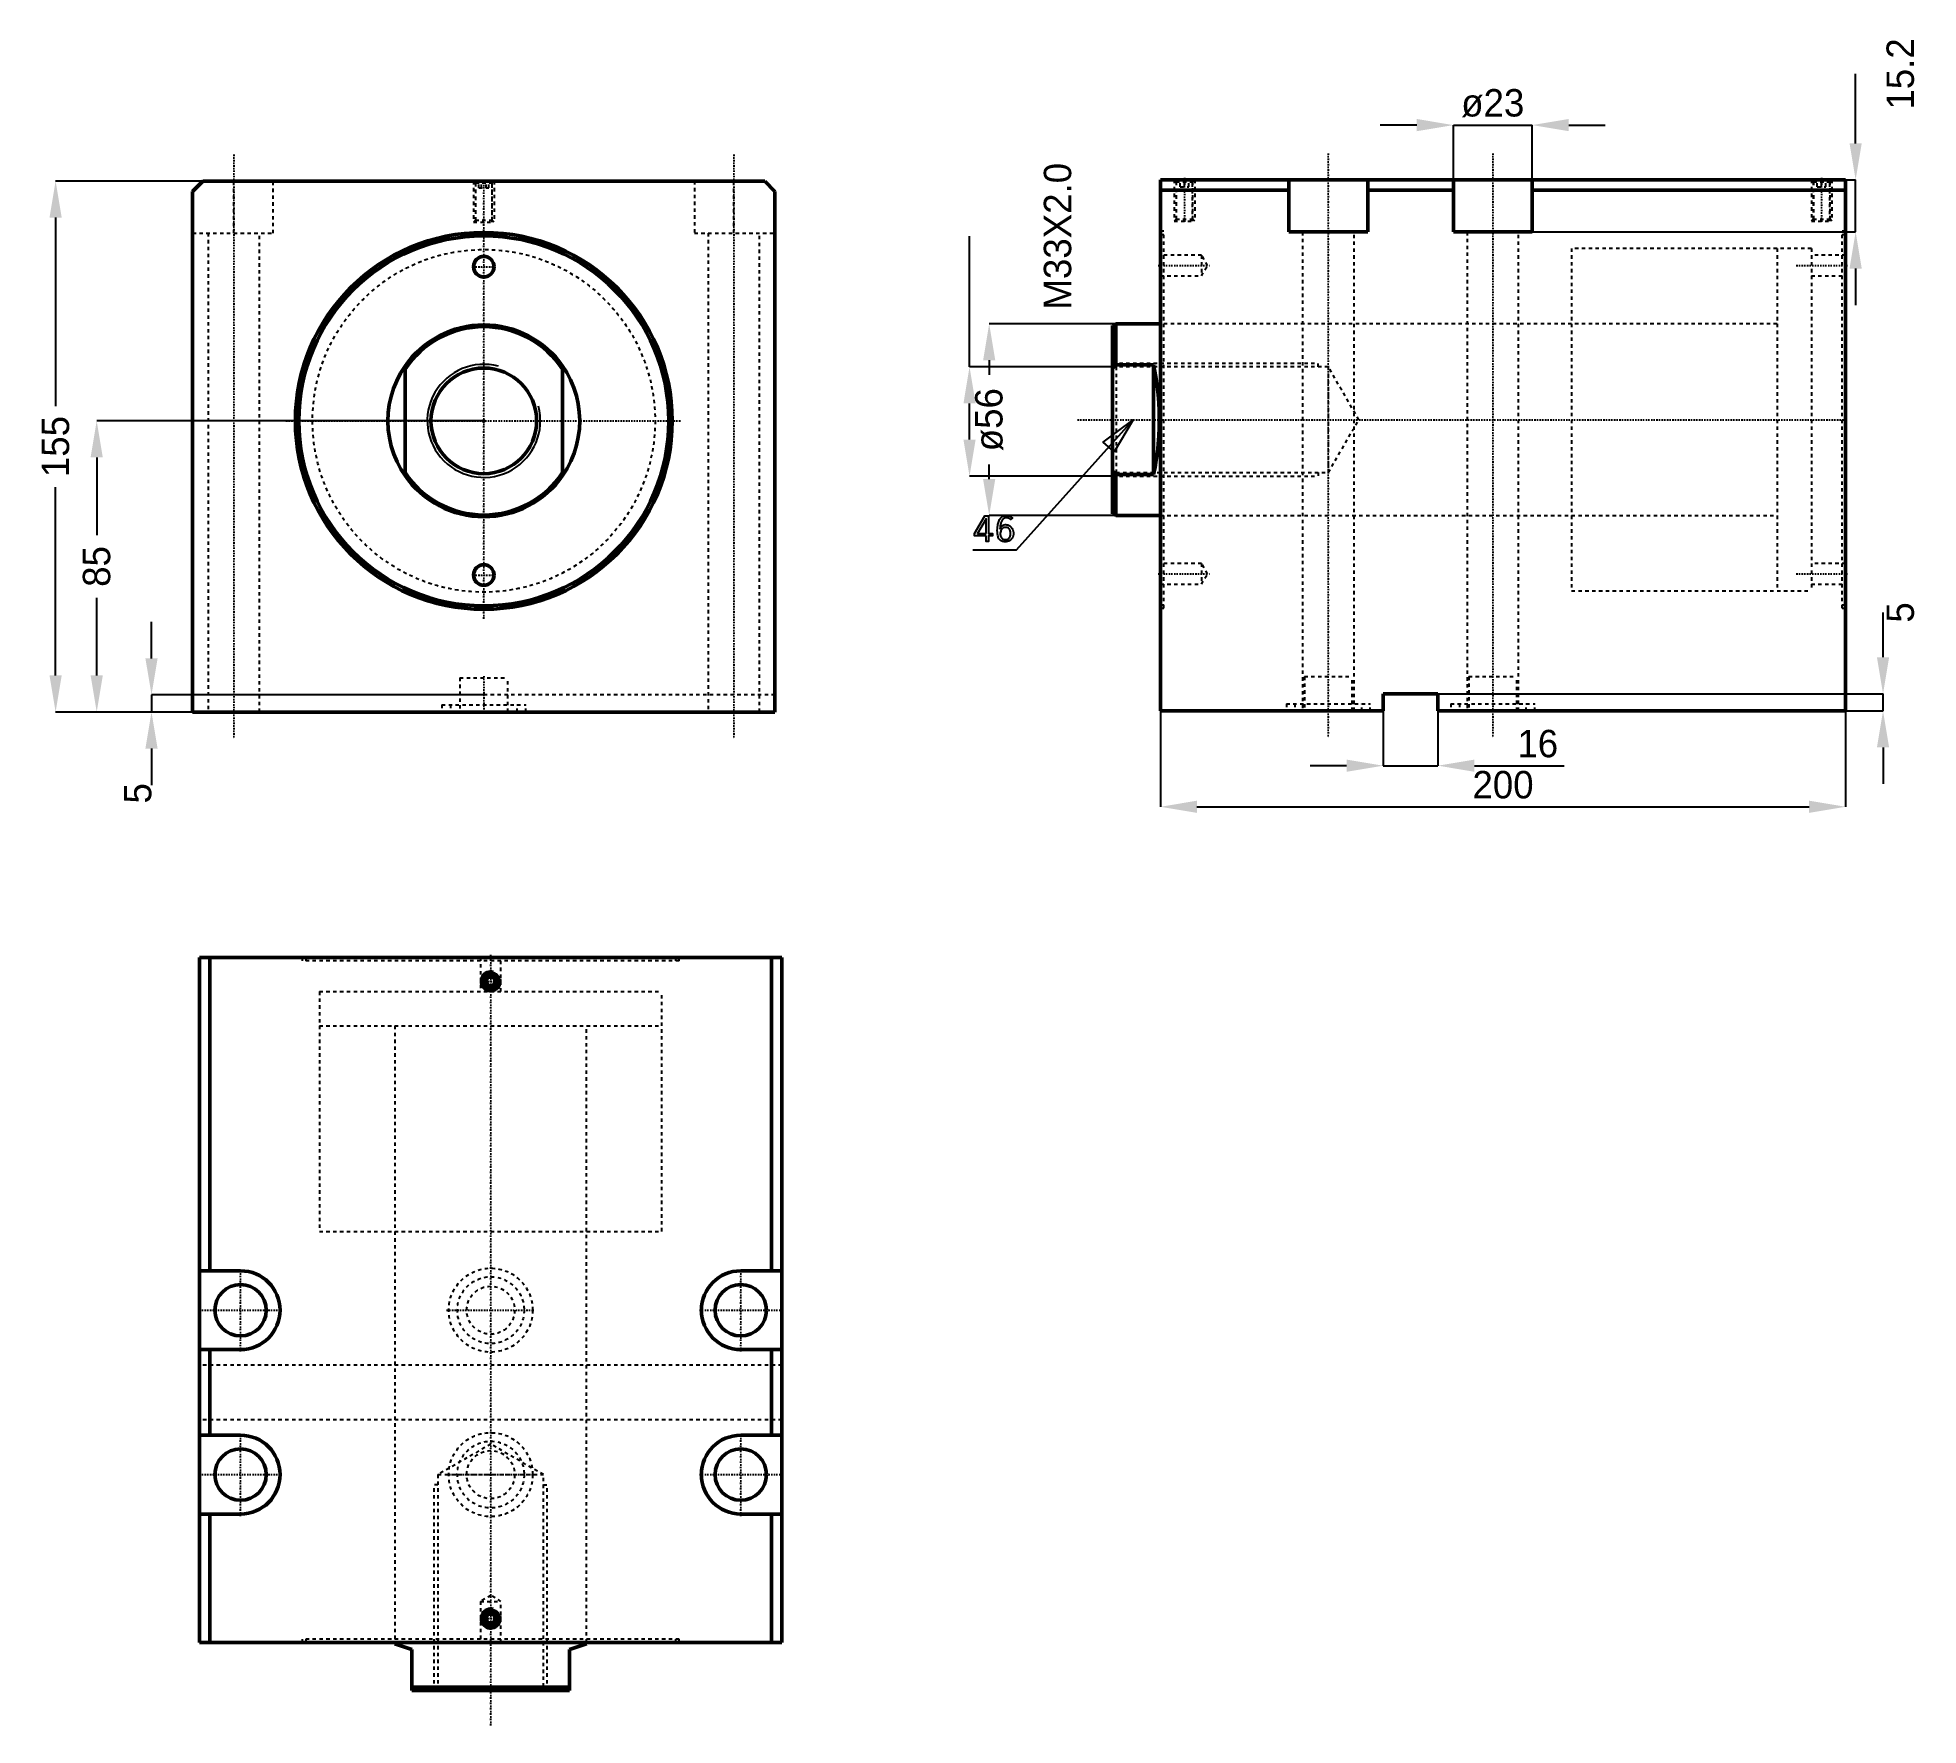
# Model space of a CAD drawing. Header units: millimetres. Extents: x -130 to 419, y -381 to 112.
import ezdxf

# ---------------------------------------------------------------- set-up
doc = ezdxf.new("R2010")
doc.units = ezdxf.units.MM
doc.linetypes.add('Center', pattern=[1.5, 0.45, -0.5, 0.05, -0.5])
doc.linetypes.add('Dashed', pattern=[2, 1, -1])
for name, color, linetype, lineweight in [('2d ConnectionPoints', 7, 'Continuous', 50), ('AM_0', 7, 'Continuous', 50), ('AM_5', 3, 'Continuous', 25), ('AM_7', 7, 'Center', 25), ('AM_9', 6, 'Dashed', 25)]:
    doc.layers.add(name, color=color, linetype=linetype, lineweight=lineweight)
doc.dimstyles.new('ISO-25', dxfattribs={"dimtxt": 2.5, "dimasz": 2.5, "dimexe": 1.25, "dimexo": 0.625, "dimtad": 1, "dimtxsty": 'Standard', "dimcen": 2.5, "dimadec": 0, "dimazin": 0, "dimtfac": 1, "dimtmove": 0, "dimatfit": 3, "dimfxl": 0, "dimarcsym": 0})

# ---------------------------------------------------------------- blocks, each defined once
blk = doc.blocks.new('1_JECX_MF_INLA_100_60_0_rod__0_in_JECX_MF_160_INLA_100_60_0__0')
at = {"layer": 'AM_0'}
for p, q in [((-23, -15.97), (-23, 15.97)), ((23, 15.97), (23, -15.97))]:
    blk.add_line(p, q, dxfattribs=at)
for points in [[(-23, 15.97), (-24.3, 13.9), (-25.42, 11.73), (-26.35, 9.47), (-27.07, 7.14), (-27.59, 4.75), (-27.9, 2.33), (-28, -0.11), (-27.88, -2.55), (-27.56, -4.97), (-27.02, -7.35), (-26.27, -9.68), (-25.33, -11.93), (-24.19, -14.1), (-23, -15.97)], [(23, -15.97), (24.3, -13.9), (25.42, -11.73), (26.35, -9.47), (27.07, -7.14), (27.59, -4.75), (27.9, -2.33), (28, 0.11), (27.88, 2.55), (27.56, 4.97), (27.02, 7.35), (26.27, 9.68), (25.33, 11.93), (24.19, 14.1), (23, 15.97)]]:
    blk.add_lwpolyline(points, dxfattribs=at)
blk.add_circle((0, 0), 15.42, dxfattribs=at)
for radius, start, end in [(28, 34.7719, 145.2281), (27.5, 33.2419, 146.7581), (27.5, 213.2419, 326.7581), (28, 214.7719, 325.2281)]:
    blk.add_arc((0, 0), radius, start, end, dxfattribs=at)
at = {"layer": 'AM_5'}
blk.add_arc((0, 0), 16.5, 75, 15, dxfattribs=at)
blk = doc.blocks.new('2_JECX_MF_EXLA_100_60_0_body__0_in_JECX_MF_160_INLA_100_60_0__0')
at = {"layer": 'AM_0'}
for p, q in [((-82, 70), (-85, 67)), ((-85, 67), (-85, -85)), ((82, 70), (-82, 70)), ((85, 67), (82, 70)), ((85, -85), (85, 67)), ((-85, -85), (85, -85))]:
    blk.add_line(p, q, dxfattribs=at)
for centre, radius in [((0, 0), 55), ((0, 0), 54), ((0, 45), 3), ((0, -45), 3)]:
    blk.add_circle(centre, radius, dxfattribs=at)
at = {"layer": 'AM_5', "linetype": 'Dashed'}
for p, q in [((-3, 70), (-3, 58)), ((3, 70), (3, 58))]:
    blk.add_line(p, q, dxfattribs=at)
at = {"layer": 'AM_7'}
for p, q in [((-73, 77.75), (-73, -92.75)), ((73, 77.75), (73, -92.75)), ((0, -57.75), (0, 70.6)), ((-3.15, 45), (3.15, 45)), ((-57.75, 0), (57.75, 0)), ((-3.15, -45), (3.15, -45)), ((0, -74.5), (0, -85.5))]:
    blk.add_line(p, q, dxfattribs=at)
at = {"layer": 'AM_9'}
for p, q in [((-73, 54.8), (-73, 70)), ((-61.5, 54.8), (-61.5, 70)), ((-3, 70), (-2.46, 69.46)), ((-2.46, 69.46), (-2.46, 58.54)), ((-2.46, 69.46), (2.46, 69.46)), ((-1.9, 70), (-2.4, 69.5)), ((-2.4, 69.5), (-2.4, 58)), ((-2.4, 69.5), (2.4, 69.5)), ((-1.44, 68), (-1.44, 70)), ((-1.44, 68), (1.44, 68)), ((-0.72, 68), (-0.72, 70)), ((0.72, 68), (0.72, 70)), ((1.44, 68), (1.44, 70)), ((2.4, 69.5), (1.9, 70)), ((2.4, 58), (2.4, 69.5)), ((2.46, 69.46), (3, 70)), ((2.46, 58.54), (2.46, 69.46)), ((61.5, 70), (61.5, 54.8)), ((73, 54.8), (73, 70)), ((-2.46, 58.54), (-3, 58)), ((-3, 58), (3, 58)), ((-2.46, 58.54), (2.46, 58.54)), ((3, 58), (2.46, 58.54)), ((-85, 54.8), (-61.5, 54.8)), ((-80.5, 54.8), (-80.5, -85)), ((-65.5, -85), (-65.5, 54.8)), ((61.5, 54.8), (85, 54.8)), ((65.5, 54.8), (65.5, -85)), ((80.5, -85), (80.5, 54.8)), ((-7, -75), (7, -75)), ((-7, -75), (-7, -85)), ((7, -85), (7, -75)), ((85, -80), (-85, -80)), ((-12.25, -82.9), (12.25, -82.9)), ((-12.25, -82.9), (-12.25, -85)), ((-9.75, -82.9), (-9.75, -85)), ((9.75, -85), (9.75, -82.9)), ((12.25, -85), (12.25, -82.9))]:
    blk.add_line(p, q, dxfattribs=at)
blk.add_circle((0, 0), 50, dxfattribs=at)
blk = doc.blocks.new('*D3')
at = {"layer": 'AM_5', "color": 0, "lineweight": -2}
for p, q in [((-82, 70), (-125, 70)), ((-125, 59.33), (-125, 4.31)), ((-125, -74.33), (-125, -19.31)), ((-85, -85), (-125, -85))]:
    blk.add_line(p, q, dxfattribs=at)
at = {"layer": 'AM_5', "color": 0}
for points in [[(-123.22, 59.33), (-126.78, 59.33), (-125, 70)], [(-126.78, -74.33), (-123.22, -74.33), (-125, -85)]]:
    blk.add_solid(points, dxfattribs=at)
at = {"layer": 'Defpoints', "color": 0}
for p in [(-82, 70), (-125, -85), (-85, -85)]:
    blk.add_point(p, dxfattribs=at)
at = {"layer": 'AM_5', "color": 0, "insert": (-125, -7.5), "char_height": 8, "attachment_point": 5, "rotation": 90}
blk.add_mtext('155', dxfattribs=at)
blk = doc.blocks.new('*D4')
at = {"layer": 'AM_5', "color": 0, "lineweight": -2}
for p, q in [((0, 0), (-113, 0)), ((-113, -10.67), (-113, -33.34)), ((-113, -74.33), (-113, -51.66)), ((-85, -85), (-113, -85))]:
    blk.add_line(p, q, dxfattribs=at)
at = {"layer": 'AM_5', "color": 0}
for points in [[(-111.22, -10.67), (-114.78, -10.67), (-113, 0)], [(-114.78, -74.33), (-111.22, -74.33), (-113, -85)]]:
    blk.add_solid(points, dxfattribs=at)
at = {"layer": 'Defpoints', "color": 0}
for p in [(0, 0), (-113, -85), (-85, -85)]:
    blk.add_point(p, dxfattribs=at)
at = {"layer": 'AM_5', "color": 0, "insert": (-113, -42.5), "char_height": 8, "attachment_point": 5, "rotation": 90}
blk.add_mtext('85', dxfattribs=at)
blk = doc.blocks.new('*D5')
at = {"layer": 'AM_5', "color": 0, "lineweight": -2}
for p, q in [((-97, -69.33), (-97, -58.67)), ((0, -80), (-97, -80)), ((-97, -80), (-97, -85)), ((-85, -85), (-97, -85)), ((-97, -95.67), (-97, -106.33))]:
    blk.add_line(p, q, dxfattribs=at)
at = {"layer": 'AM_5', "color": 0}
for points in [[(-98.78, -69.33), (-95.22, -69.33), (-97, -80)], [(-95.22, -95.67), (-98.78, -95.67), (-97, -85)]]:
    blk.add_solid(points, dxfattribs=at)
at = {"layer": 'Defpoints', "color": 0}
for p in [(0, -80), (-97, -85), (-85, -85)]:
    blk.add_point(p, dxfattribs=at)
at = {"layer": 'AM_5', "color": 0, "insert": (-101, -108.73), "char_height": 8, "attachment_point": 5, "rotation": 90}
blk.add_mtext('5', dxfattribs=at)
blk = doc.blocks.new('1_JECX_MF_INLA_100_60_0_rod__0_in_JECX_MF_160_INLA_100_60_0__4')
at = {"layer": 'AM_0'}
for p, q in [((-28, 0), (-28, -0.38)), ((28, -0.38), (28, 0)), ((-23, -2), (-28, -0.38)), ((-23, -14), (-23, -2)), ((28, -0.38), (23, -2)), ((23, -2), (23, -14)), ((-23, -13), (23, -13)), ((-23, -14), (23, -14))]:
    blk.add_line(p, q, dxfattribs=at)
at = {"layer": 'AM_5', "linetype": 'Dashed'}
for p, q in [((-16.5, -14), (-16.5, 46)), ((-15.42, 46), (-16.5, 46)), ((15.42, 46), (16.5, 46)), ((16.5, -14), (16.5, 46))]:
    blk.add_line(p, q, dxfattribs=at)
at = {"layer": 'AM_9'}
for p, q in [((-50, 190), (50, 190)), ((-50, 190), (-50, 180)), ((50, 180), (50, 190)), ((-50, 180), (50, 180)), ((-28, 180), (-28, 0)), ((28, 0), (28, 180)), ((0, 57.9), (-15.42, 49)), ((15.42, 49), (0, 57.9)), ((-15.42, 49), (15.42, 49)), ((-15.42, 49), (-15.42, -12.92)), ((15.42, -12.92), (15.42, 49)), ((-15.42, -12.92), (-16.5, -14)), ((-15.42, -12.92), (15.42, -12.92)), ((16.5, -14), (15.42, -12.92))]:
    blk.add_line(p, q, dxfattribs=at)
blk = doc.blocks.new('2_JECX_MF_EXLA_100_60_0_body__0_in_JECX_MF_160_INLA_100_60_0__4')
at = {"layer": 'AM_0'}
for p, q in [((-85, 200), (-85, 0)), ((85, 200), (-85, 200)), ((-82, 200), (-82, 108.5)), ((82, 200), (82, 108.5)), ((85, 200), (85, 0)), ((-0.72, 194.25), (-1.44, 193)), ((-1.44, 193), (-0.72, 191.75)), ((0.72, 194.25), (-0.72, 194.25)), ((1.44, 193), (0.72, 194.25)), ((0.72, 191.75), (1.44, 193)), ((-0.72, 191.75), (0.72, 191.75)), ((-73, 108.5), (-85, 108.5)), ((85, 108.5), (73, 108.5)), ((-85, 85.5), (-73, 85.5)), ((-82, 85.5), (-82, 60.5)), ((73, 85.5), (85, 85.5)), ((82, 85.5), (82, 60.5)), ((-73, 60.5), (-85, 60.5)), ((85, 60.5), (73, 60.5)), ((-85, 37.5), (-73, 37.5)), ((-82, 37.5), (-82, 0)), ((73, 37.5), (85, 37.5)), ((82, 37.5), (82, 0)), ((-0.72, 8.25), (-1.44, 7)), ((-1.44, 7), (-0.72, 5.75)), ((0.72, 8.25), (-0.72, 8.25)), ((-0.72, 5.75), (0.72, 5.75)), ((1.44, 7), (0.72, 8.25)), ((0.72, 5.75), (1.44, 7)), ((85, 0), (-85, 0))]:
    blk.add_line(p, q, dxfattribs=at)
for centre, radius in [((0, 193), 2.46), ((0, 193), 2.4), ((0, 193), 1.9), ((-73, 97), 7.5), ((73, 97), 7.5), ((-73, 49), 7.5), ((73, 49), 7.5), ((0, 7), 2.46), ((0, 7), 2.4), ((0, 7), 1.9)]:
    blk.add_circle(centre, radius, dxfattribs=at)
for centre, start, end in [((-73, 97), 270, 90), ((73, 97), 90, 270), ((-73, 49), 270, 90), ((73, 49), 90, 270)]:
    blk.add_arc(centre, 11.5, start, end, dxfattribs=at)
at = {"layer": 'AM_5'}
for centre in [(0, 193), (0, 7)]:
    blk.add_arc(centre, 3, 75, 15, dxfattribs=at)
at = {"layer": 'AM_7'}
for p, q in [((0, -24.2), (0, 200.69)), ((-3.15, 193), (3.15, 193)), ((-73, 84.93), (-73, 109.08)), ((73, 84.93), (73, 109.08)), ((-85.08, 97), (-60.93, 97)), ((-12.86, 97), (12.86, 97)), ((60.92, 97), (85.07, 97)), ((-73, 36.92), (-73, 61.08)), ((73, 36.92), (73, 61.08)), ((-85.08, 49), (-60.93, 49)), ((-12.86, 49), (12.86, 49)), ((60.92, 49), (85.07, 49)), ((-3.15, 7), (3.15, 7))]:
    blk.add_line(p, q, dxfattribs=at)
at = {"layer": 'AM_9'}
for p, q in [((-55, 200), (-55, 199)), ((55, 199), (-55, 199)), ((-54, 200), (-54, 199)), ((-3, 200), (-3, 190)), ((3, 190), (3, 200)), ((54, 199), (54, 200)), ((55, 199), (55, 200)), ((-50, 190), (50, 190)), ((-50, 190), (-50, 120)), ((50, 120), (50, 190)), ((-50, 120), (50, 120)), ((-28, 120), (-28, 0)), ((28, 0), (28, 120)), ((85, 81), (-85, 81)), ((85, 65), (-85, 65)), ((0, 13.73), (-3, 12)), ((-3, 12), (-3, 0)), ((-3, 12), (3, 12)), ((3, 12), (0, 13.73)), ((3, 0), (3, 12)), ((55, 1), (-55, 1)), ((-55, 1), (-55, 0)), ((-54, 1), (-54, 0)), ((54, 0), (54, 1)), ((55, 0), (55, 1))]:
    blk.add_line(p, q, dxfattribs=at)
for centre, radius in [((0, 97), 12.25), ((0, 97), 9.75), ((0, 97), 7), ((0, 49), 12.25), ((0, 49), 9.75), ((0, 49), 7)]:
    blk.add_circle(centre, radius, dxfattribs=at)
blk = doc.blocks.new('1_JECX_MF_INLA_100_60_0_rod__0_in_JECX_MF_160_INLA_100_60_0__2')
at = {"layer": 'AM_0'}
for p, q in [((-13, 28), (-14, 27.5)), ((-14, 27.5), (-14, -27.5)), ((0, 28), (-13, 28)), ((-13, 28), (-13, 15.97)), ((-13, 15.97), (-14, 15.07)), ((-2, 15.97), (-13, 15.97)), ((-2, 15.97), (-2, -15.97)), ((-14, -15.07), (-13, -15.97)), ((-13, -15.97), (-2, -15.97)), ((-13, -15.97), (-13, -28)), ((-14, -27.5), (-13, -28)), ((-13, -28), (0, -28))]:
    blk.add_line(p, q, dxfattribs=at)
blk.add_lwpolyline([(-2, -15.97), (-1.58, -13.9), (-1.21, -11.73), (-0.91, -9.47), (-0.68, -7.14), (-0.51, -4.75), (-0.41, -2.33), (-0.38, 0.11), (-0.41, 2.55), (-0.52, 4.97), (-0.69, 7.35), (-0.94, 9.68), (-1.24, 11.93), (-1.61, 14.1), (-2, 15.97)], dxfattribs=at)
at = {"layer": 'AM_5', "linetype": 'Dashed'}
for p, q in [((-14, 16.5), (46, 16.5)), ((46, 15.42), (46, 16.5)), ((46, -15.42), (46, -16.5)), ((-14, -16.5), (46, -16.5))]:
    blk.add_line(p, q, dxfattribs=at)
at = {"layer": 'AM_7'}
blk.add_line((-24.2, 0), (200.2, 0), dxfattribs=at)
at = {"layer": 'AM_9'}
for p, q in [((180, 50), (180, -50)), ((190, 50), (180, 50)), ((190, 50), (190, -50)), ((180, 28), (0, 28)), ((-12.92, 15.42), (-14, 16.5)), ((49, 15.42), (-12.92, 15.42)), ((-12.92, 15.42), (-12.92, -15.42)), ((57.9, 0), (49, 15.42)), ((49, 15.42), (49, -15.42)), ((49, -15.42), (57.9, 0)), ((-14, -16.5), (-12.92, -15.42)), ((-12.92, -15.42), (49, -15.42)), ((0, -28), (180, -28)), ((180, -50), (190, -50))]:
    blk.add_line(p, q, dxfattribs=at)
blk = doc.blocks.new('2_JECX_MF_EXLA_100_60_0_body__0_in_JECX_MF_160_INLA_100_60_0__2')
at = {"layer": 'AM_0'}
for p, q in [((0, -85), (0, 70)), ((200, 70), (0, 70)), ((37.5, 67), (0, 67)), ((37.5, 54.8), (37.5, 70)), ((60.5, 54.8), (60.5, 70)), ((85.5, 67), (60.5, 67)), ((85.5, 54.8), (85.5, 70)), ((108.5, 54.8), (108.5, 70)), ((200, 67), (108.5, 67)), ((200, -85), (200, 70)), ((37.5, 54.8), (60.5, 54.8)), ((85.5, 54.8), (108.5, 54.8)), ((81, -80), (65, -80)), ((65, -80), (65, -85)), ((81, -85), (81, -80)), ((65, -85), (0, -85)), ((200, -85), (81, -85))]:
    blk.add_line(p, q, dxfattribs=at)
at = {"layer": 'AM_5', "linetype": 'Dashed'}
for p, q in [((4, 70), (4, 58)), ((10, 70), (10, 58)), ((190, 70), (190, 58)), ((196, 70), (196, 58))]:
    blk.add_line(p, q, dxfattribs=at)
at = {"layer": 'AM_7'}
for p, q in [((49, 77.75), (49, -92.75)), ((97, 77.75), (97, -92.75)), ((7, 70.6), (7, 57.4)), ((193, 70.6), (193, 57.4)), ((-0.69, 45), (14.42, 45)), ((185.58, 45), (200.69, 45)), ((-0.69, -45), (14.42, -45)), ((185.58, -45), (200.69, -45))]:
    blk.add_line(p, q, dxfattribs=at)
at = {"layer": 'AM_9'}
for p, q in [((4, 70), (4.54, 69.46)), ((4.54, 69.46), (4.54, 58.54)), ((4.54, 69.46), (9.46, 69.46)), ((5.1, 70), (4.6, 69.5)), ((4.6, 69.5), (4.6, 58)), ((4.6, 69.5), (9.4, 69.5)), ((5.75, 68), (5.75, 70)), ((5.75, 68), (8.25, 68)), ((7, 68), (7, 70)), ((8.25, 68), (8.25, 70)), ((9.4, 69.5), (8.9, 70)), ((9.4, 58), (9.4, 69.5)), ((9.46, 69.46), (10, 70)), ((9.46, 58.54), (9.46, 69.46)), ((190, 70), (190.54, 69.46)), ((190.54, 69.46), (190.54, 58.54)), ((190.54, 69.46), (195.46, 69.46)), ((191.1, 70), (190.6, 69.5)), ((190.6, 69.5), (195.4, 69.5)), ((190.6, 69.5), (190.6, 58)), ((191.75, 68), (191.75, 70)), ((191.75, 68), (194.25, 68)), ((193, 68), (193, 70)), ((194.25, 68), (194.25, 70)), ((195.4, 69.5), (194.9, 70)), ((195.4, 58), (195.4, 69.5)), ((195.46, 69.46), (196, 70)), ((195.46, 58.54), (195.46, 69.46)), ((1, 55), (0, 55)), ((1, -55), (1, 55)), ((4.54, 58.54), (4, 58)), ((4, 58), (10, 58)), ((4.54, 58.54), (9.46, 58.54)), ((10, 58), (9.46, 58.54)), ((190.54, 58.54), (190, 58)), ((190, 58), (196, 58)), ((190.54, 58.54), (195.46, 58.54)), ((196, 58), (195.46, 58.54)), ((199, -55), (199, 55)), ((200, 55), (199, 55)), ((1, 54), (0, 54)), ((41.5, 54.8), (41.5, -85)), ((56.5, -85), (56.5, 54.8)), ((89.5, 54.8), (89.5, -85)), ((104.5, -85), (104.5, 54.8)), ((190, 50), (120, 50)), ((120, 50), (120, -50)), ((190, 50), (190, -50)), ((200, 54), (199, 54)), ((12, 48), (0, 48)), ((13.73, 45), (12, 48)), ((12, 48), (12, 42)), ((12, 42), (13.73, 45)), ((200, 48), (190, 48)), ((0, 42), (12, 42)), ((190, 42), (200, 42)), ((120, 28), (0, 28)), ((0, -28), (120, -28)), ((12, -42), (0, -42)), ((13.73, -45), (12, -42)), ((12, -42), (12, -48)), ((200, -42), (190, -42)), ((0, -48), (12, -48)), ((12, -48), (13.73, -45)), ((190, -48), (200, -48)), ((0, -54), (1, -54)), ((120, -50), (190, -50)), ((199, -54), (200, -54)), ((0, -55), (1, -55)), ((199, -55), (200, -55)), ((42, -75), (56, -75)), ((42, -75), (42, -85)), ((56, -85), (56, -75)), ((90, -75), (104, -75)), ((90, -75), (90, -85)), ((104, -85), (104, -75)), ((36.75, -82.9), (61.25, -82.9)), ((36.75, -82.9), (36.75, -85)), ((39.25, -82.9), (39.25, -85)), ((58.75, -85), (58.75, -82.9)), ((61.25, -85), (61.25, -82.9)), ((84.75, -82.9), (109.25, -82.9)), ((84.75, -82.9), (84.75, -85)), ((87.25, -82.9), (87.25, -85)), ((106.75, -85), (106.75, -82.9)), ((109.25, -85), (109.25, -82.9))]:
    blk.add_line(p, q, dxfattribs=at)
blk = doc.blocks.new('*D19')
at = {"layer": 'AM_5', "color": 0, "lineweight": -2}
for p, q in [((272.36, 86.34), (261.69, 86.34)), ((283.03, 70.34), (283.03, 86.34)), ((283.03, 86.34), (306.03, 86.34)), ((306.03, 70.34), (306.03, 86.34)), ((316.69, 86.34), (327.36, 86.34))]:
    blk.add_line(p, q, dxfattribs=at)
at = {"layer": 'AM_5', "color": 0}
for points in [[(272.36, 88.12), (272.36, 84.56), (283.03, 86.34)], [(316.69, 88.12), (316.69, 84.56), (306.03, 86.34)]]:
    blk.add_solid(points, dxfattribs=at)
at = {"layer": 'Defpoints', "color": 0}
for p in [(306.03, 86.34), (283.03, 70.34), (306.03, 70.34)]:
    blk.add_point(p, dxfattribs=at)
at = {"layer": 'AM_5', "color": 0, "insert": (294.53, 92.74), "char_height": 8, "attachment_point": 5}
blk.add_mtext('ø23', dxfattribs=at)
blk = doc.blocks.new('*D20')
at = {"layer": 'AM_5', "color": 0, "lineweight": -2}
for p, q in [((400.46, 81.01), (400.46, 101.27)), ((306.03, 70.34), (400.46, 70.34)), ((400.46, 55.14), (400.46, 70.34)), ((306.03, 55.14), (400.46, 55.14)), ((400.46, 44.47), (400.46, 33.81))]:
    blk.add_line(p, q, dxfattribs=at)
at = {"layer": 'AM_5', "color": 0}
for points in [[(398.68, 81.01), (402.24, 81.01), (400.46, 70.34)], [(398.68, 44.47), (402.24, 44.47), (400.46, 55.14)]]:
    blk.add_solid(points, dxfattribs=at)
at = {"layer": 'Defpoints', "color": 0}
for p in [(306.03, 70.34), (400.46, 70.34), (306.03, 55.14)]:
    blk.add_point(p, dxfattribs=at)
at = {"layer": 'AM_5', "color": 0, "insert": (413.53, 101.27), "char_height": 8, "attachment_point": 5, "rotation": 90}
blk.add_mtext('15.2', dxfattribs=at)
blk = doc.blocks.new('*D21')
at = {"layer": 'AM_5', "color": 0, "lineweight": -2}
for p, q in [((197.53, -84.66), (197.53, -112.66)), ((397.53, -84.66), (397.53, -112.66)), ((208.19, -112.66), (386.86, -112.66))]:
    blk.add_line(p, q, dxfattribs=at)
at = {"layer": 'AM_5', "color": 0}
for points in [[(208.19, -110.88), (208.19, -114.44), (197.53, -112.66)], [(386.86, -110.88), (386.86, -114.44), (397.53, -112.66)]]:
    blk.add_solid(points, dxfattribs=at)
at = {"layer": 'Defpoints', "color": 0}
for p in [(197.53, -84.66), (397.53, -84.66), (397.53, -112.66)]:
    blk.add_point(p, dxfattribs=at)
at = {"layer": 'AM_5', "color": 0, "insert": (297.53, -106.26), "char_height": 8, "attachment_point": 5}
blk.add_mtext('200', dxfattribs=at)
blk = doc.blocks.new('*D22')
at = {"layer": 'AM_5', "color": 0, "lineweight": -2}
for p, q in [((184.53, 28.34), (147.53, 28.34)), ((147.53, 17.67), (147.53, 13.41)), ((147.53, -16.99), (147.53, -12.73)), ((184.53, -27.66), (147.53, -27.66))]:
    blk.add_line(p, q, dxfattribs=at)
at = {"layer": 'AM_5', "color": 0}
for points in [[(145.75, 17.67), (149.31, 17.67), (147.53, 28.34)], [(145.75, -16.99), (149.31, -16.99), (147.53, -27.66)]]:
    blk.add_solid(points, dxfattribs=at)
at = {"layer": 'Defpoints', "color": 0}
for p in [(147.53, 28.34), (184.53, 28.34), (184.53, -27.66)]:
    blk.add_point(p, dxfattribs=at)
at = {"layer": 'AM_5', "color": 0, "insert": (147.53, 0.34), "char_height": 8, "attachment_point": 5, "rotation": 90}
blk.add_mtext('ø56', dxfattribs=at)
blk = doc.blocks.new('*D23')
at = {"layer": 'AM_5', "color": 0, "lineweight": -2}
for p, q in [((262.53, -79.66), (262.53, -100.66)), ((278.53, -84.66), (278.53, -100.66)), ((251.86, -100.66), (241.19, -100.66)), ((262.53, -100.66), (278.53, -100.66)), ((289.19, -100.66), (315.41, -100.66))]:
    blk.add_line(p, q, dxfattribs=at)
at = {"layer": 'AM_5', "color": 0}
for points in [[(251.86, -98.88), (251.86, -102.44), (262.53, -100.66)], [(289.19, -98.88), (289.19, -102.44), (278.53, -100.66)]]:
    blk.add_solid(points, dxfattribs=at)
at = {"layer": 'Defpoints', "color": 0}
for p in [(262.53, -79.66), (278.53, -84.66), (278.53, -100.66)]:
    blk.add_point(p, dxfattribs=at)
at = {"layer": 'AM_5', "color": 0, "insert": (307.67, -94.26), "char_height": 8, "attachment_point": 5}
blk.add_mtext('16', dxfattribs=at)
blk = doc.blocks.new('*D24')
at = {"layer": 'AM_5', "color": 0, "lineweight": -2}
for p, q in [((408.46, -68.99), (408.46, -55.93)), ((262.53, -79.66), (408.46, -79.66)), ((408.46, -84.66), (408.46, -79.66)), ((278.53, -84.66), (408.46, -84.66)), ((408.46, -95.33), (408.46, -105.99))]:
    blk.add_line(p, q, dxfattribs=at)
at = {"layer": 'AM_5', "color": 0}
for points in [[(406.68, -68.99), (410.24, -68.99), (408.46, -79.66)], [(406.68, -95.33), (410.24, -95.33), (408.46, -84.66)]]:
    blk.add_solid(points, dxfattribs=at)
at = {"layer": 'Defpoints', "color": 0}
for p in [(262.53, -79.66), (278.53, -84.66), (408.46, -84.66)]:
    blk.add_point(p, dxfattribs=at)
at = {"layer": 'AM_5', "color": 0, "insert": (413.53, -55.93), "char_height": 8, "attachment_point": 5, "rotation": 90}
blk.add_mtext('5', dxfattribs=at)
blk = doc.blocks.new('*D25')
at = {"layer": 'AM_5', "color": 0, "lineweight": -2}
for p, q in [((141.79, 15.76), (141.79, 53.89)), ((184.61, 15.76), (141.79, 15.76)), ((141.79, -5.49), (141.79, 5.09)), ((183.53, -16.16), (141.79, -16.16))]:
    blk.add_line(p, q, dxfattribs=at)
at = {"layer": 'AM_5', "color": 0}
for points in [[(140.02, 5.09), (143.57, 5.09), (141.79, 15.76)], [(140.02, -5.49), (143.57, -5.49), (141.79, -16.16)]]:
    blk.add_solid(points, dxfattribs=at)
at = {"layer": 'Defpoints', "color": 0}
for p in [(184.61, 15.76), (141.79, -16.16), (183.53, -16.16)]:
    blk.add_point(p, dxfattribs=at)
at = {"layer": 'AM_5', "color": 0, "insert": (167.53, 53.89), "char_height": 8, "attachment_point": 5, "rotation": 90}
blk.add_mtext('M33X2.0', dxfattribs=at)

msp = doc.modelspace()

# ---------------------------------------------------------------- linework, layer by layer
at = {"layer": '2d ConnectionPoints'}
for p in [(0, 0), (197.528, 0.34), (2.014, -356.615)]:
    msp.add_point(p, dxfattribs=at)
at = {"layer": 'AM_5'}
for p, q in [((155.528, -37.66), (189.528, 0.34)), ((142.728, -37.66), (155.528, -37.66))]:
    msp.add_line(p, q, dxfattribs=at)
for points in [[(189.528, 0.34), (184.005, -9.032), (180.826, -6.187), (189.528, 0.34)], [(146.607, -33.596), (143.237, -33.596), (143.237, -32.92), (146.305, -27.72), (147.335, -27.72), (147.335, -32.894), (148.458, -32.894), (148.458, -33.596), (147.335, -33.596), (147.335, -35.26), (146.607, -35.26), (146.607, -33.596)], [(146.617, -32.894), (146.617, -28.594), (144.132, -32.894), (146.617, -32.894)], [(152.274, -35.323), (152.274, -35.323), (151.922, -35.306), (151.453, -35.221), (151.453, -35.221), (151.056, -35.061), (150.831, -34.914), (150.831, -34.914), (150.635, -34.739), (150.388, -34.432), (150.388, -34.432), (150.199, -34.072), (150.105, -33.802), (150.105, -33.802), (150.032, -33.508), (149.953, -33.024), (149.953, -33.024), (149.911, -32.486), (149.903, -32.099), (149.903, -32.099), (149.928, -31.302), (150.059, -30.242), (150.059, -30.242), (150.304, -29.343), (150.529, -28.833), (150.529, -28.833), (150.809, -28.406), (151.336, -27.944), (151.336, -27.944), (151.993, -27.695), (152.503, -27.647), (152.503, -27.647), (152.748, -27.655), (153.084, -27.693), (153.084, -27.693), (153.381, -27.764), (153.558, -27.829), (153.558, -27.829), (153.722, -27.907), (153.952, -28.041), (153.952, -28.041), (154.162, -28.197), (154.291, -28.313), (153.719, -28.781), (153.719, -28.781), (153.645, -28.695), (153.513, -28.58), (153.513, -28.58), (153.357, -28.482), (153.238, -28.425), (153.238, -28.425), (153.11, -28.377), (152.9, -28.325), (152.9, -28.325), (152.669, -28.298), (152.503, -28.292), (152.503, -28.292), (152.24, -28.313), (151.891, -28.42), (151.891, -28.42), (151.596, -28.618), (151.429, -28.802), (151.429, -28.802), (151.284, -29.012), (151.102, -29.354), (151.102, -29.354), (150.964, -29.725), (150.896, -29.99), (150.896, -29.99), (150.841, -30.267), (150.772, -30.703), (150.772, -30.703), (150.719, -31.164), (150.693, -31.485), (150.693, -31.485), (150.809, -31.261), (151.006, -30.968), (151.006, -30.968), (151.229, -30.726), (151.392, -30.593), (151.392, -30.593), (151.567, -30.484), (151.851, -30.365), (151.851, -30.365), (152.159, -30.301), (152.378, -30.289), (152.378, -30.289), (152.636, -30.304), (152.999, -30.379), (152.999, -30.379), (153.335, -30.52), (153.543, -30.65), (153.543, -30.65), (153.735, -30.805), (153.989, -31.071), (153.989, -31.071), (154.202, -31.38), (154.32, -31.61), (154.32, -31.61), (154.418, -31.852), (154.525, -32.229), (154.525, -32.229), (154.582, -32.62), (154.593, -32.889), (154.593, -32.889), (154.581, -33.17), (154.518, -33.566), (154.518, -33.566), (154.402, -33.932), (154.294, -34.16), (154.294, -34.16), (154.165, -34.372), (153.937, -34.652), (153.937, -34.652), (153.668, -34.887), (153.465, -35.018), (153.465, -35.018), (153.247, -35.128), (152.902, -35.247), (152.902, -35.247), (152.533, -35.311), (152.274, -35.323)], [(152.284, -34.667), (152.284, -34.667), (152.472, -34.658), (152.731, -34.61), (152.731, -34.61), (152.963, -34.521), (153.103, -34.439), (153.103, -34.439), (153.231, -34.34), (153.398, -34.165), (153.398, -34.165), (153.535, -33.958), (153.61, -33.802), (153.61, -33.802), (153.672, -33.633), (153.739, -33.362), (153.739, -33.362), (153.775, -33.067), (153.782, -32.858), (153.782, -32.858), (153.775, -32.662), (153.742, -32.383), (153.742, -32.383), (153.679, -32.122), (153.621, -31.958), (153.621, -31.958), (153.55, -31.805), (153.419, -31.599), (153.419, -31.599), (153.26, -31.424), (153.137, -31.324), (153.137, -31.324), (153.002, -31.24), (152.778, -31.148), (152.778, -31.148), (152.528, -31.099), (152.347, -31.09), (152.347, -31.09), (152.158, -31.1), (151.895, -31.152), (151.895, -31.152), (151.654, -31.25), (151.507, -31.339), (151.507, -31.339), (151.371, -31.447), (151.192, -31.634), (151.192, -31.634), (151.042, -31.854), (150.958, -32.018), (150.958, -32.018), (150.889, -32.194), (150.814, -32.474), (150.814, -32.474), (150.774, -32.773), (150.766, -32.983), (150.766, -32.983), (150.773, -33.174), (150.81, -33.445), (150.81, -33.445), (150.879, -33.697), (150.943, -33.854), (150.943, -33.854), (151.02, -34), (151.16, -34.194), (151.16, -34.194), (151.33, -34.359), (151.46, -34.452), (151.46, -34.452), (151.602, -34.529), (151.836, -34.614), (151.836, -34.614), (152.097, -34.659), (152.284, -34.667)]]:
    msp.add_lwpolyline(points, dxfattribs=at)

# ---------------------------------------------------------------- block references
for name, p in [('2_JECX_MF_EXLA_100_60_0_body__0_in_JECX_MF_160_INLA_100_60_0__0', (0, 0)), ('2_JECX_MF_EXLA_100_60_0_body__0_in_JECX_MF_160_INLA_100_60_0__2', (197.528, 0.34)), ('1_JECX_MF_INLA_100_60_0_rod__0_in_JECX_MF_160_INLA_100_60_0__2', (197.528, 0.34)), ('1_JECX_MF_INLA_100_60_0_rod__0_in_JECX_MF_160_INLA_100_60_0__0', (0, 0)), ('2_JECX_MF_EXLA_100_60_0_body__0_in_JECX_MF_160_INLA_100_60_0__4', (2.014, -356.615)), ('1_JECX_MF_INLA_100_60_0_rod__0_in_JECX_MF_160_INLA_100_60_0__4', (2.014, -356.615))]:
    msp.add_blockref(name, p)

# ---------------------------------------------------------------- dimensions: what is measured, and where the dimension line sits
for base, p1, p2, text, picture, middle in [((400.461, 70.34), (306.028, 55.14), (306.028, 70.34), '15.2', '*D20', (413.528, 101.273)), ((141.794, -16.16), (184.61, 15.757), (183.528, -16.16), 'M33X2.0', '*D25', (167.528, 53.891)), ((-125, -85), (-82, 70), (-85, -85), '155', '*D3', (-125, -7.5)), ((147.528, 28.34), (184.528, -27.66), (184.528, 28.34), 'ø56', '*D22', (147.528, 0.34)), ((-113, -85), (0, 0), (-85, -85), '85', '*D4', (-113, -42.5)), ((408.461, -84.66), (262.528, -79.66), (278.528, -84.66), '5', '*D24', (413.528, -55.927)), ((-97, -85), (0, -80), (-85, -85), '5', '*D5', (-101, -108.733))]:
    dim = msp.add_linear_dim(base=base, p1=p1, p2=p2, angle=90, text=text, dimstyle='ISO-25', override={"dimtxt": 8, "dimasz": 10.666667, "dimexe": 0, "dimexo": 0, "dimgap": 2.4}, dxfattribs=at)
    dim.commit()
    dim.dimension.update_dxf_attribs({"geometry": picture, "text_midpoint": middle, "dimtype": 160, "text_rotation": 90})
for base, p1, p2, text, picture, middle in [((306.028, 86.34), (283.028, 70.34), (306.028, 70.34), 'ø23', '*D19', (294.528, 86.34)), ((278.528, -100.66), (262.528, -79.66), (278.528, -84.66), '16', '*D23', (307.674, -100.66)), ((397.528, -112.66), (197.528, -84.66), (397.528, -84.66), '200', '*D21', (297.528, -112.66))]:
    dim = msp.add_linear_dim(base=base, p1=p1, p2=p2, text=text, dimstyle='ISO-25', override={"dimtxt": 8, "dimasz": 10.666667, "dimexe": 0, "dimexo": 0, "dimgap": 2.4}, dxfattribs=at)
    dim.commit()
    dim.dimension.update_dxf_attribs({"geometry": picture, "text_midpoint": middle, "dimtype": 160})

doc.saveas('drawing.dxf')
